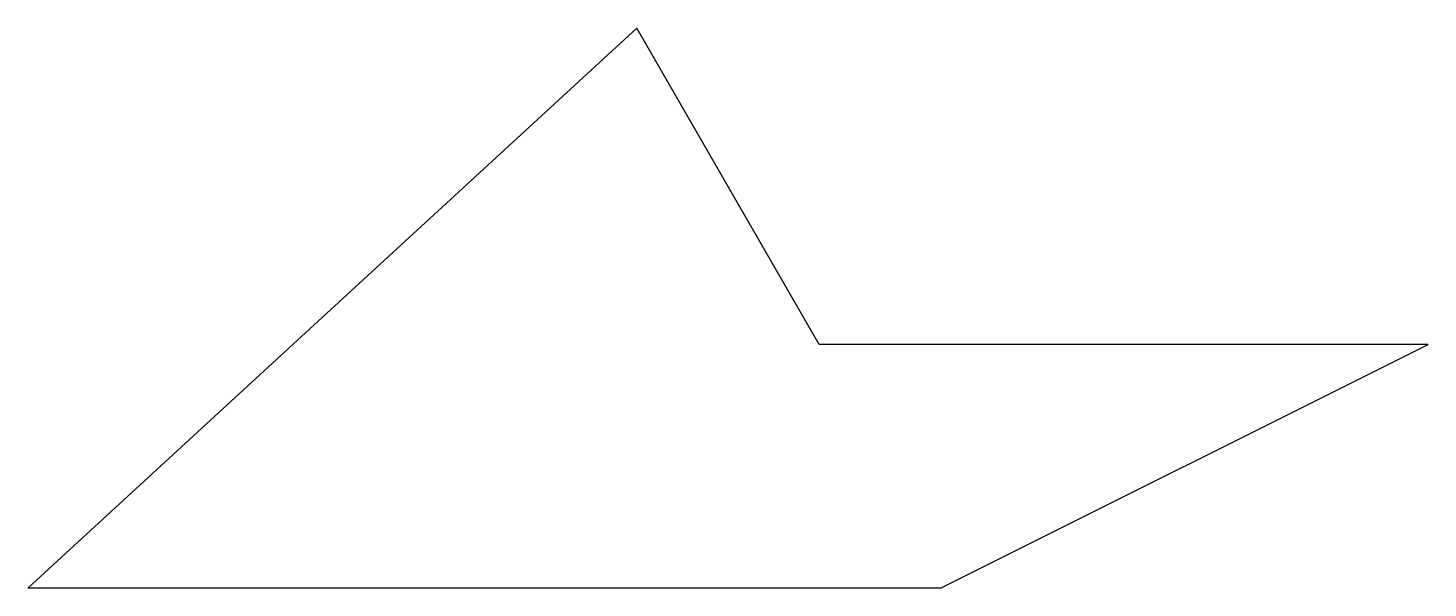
# Model space of a CAD drawing. Header units: millimetres. Extents: x 50 to 280, y 30 to 122.
import ezdxf

# ---------------------------------------------------------------- set-up
doc = ezdxf.new("R2010")
doc.units = ezdxf.units.MM

msp = doc.modelspace()

# ---------------------------------------------------------------- linework, layer by layer
for p, q in [((150, 121.96), (50, 30)), ((180, 70), (150, 121.96)), ((280, 70), (180, 70)), ((200, 30), (280, 70)), ((50, 30), (200, 30))]:
    msp.add_line(p, q)

doc.saveas('drawing.dxf')
